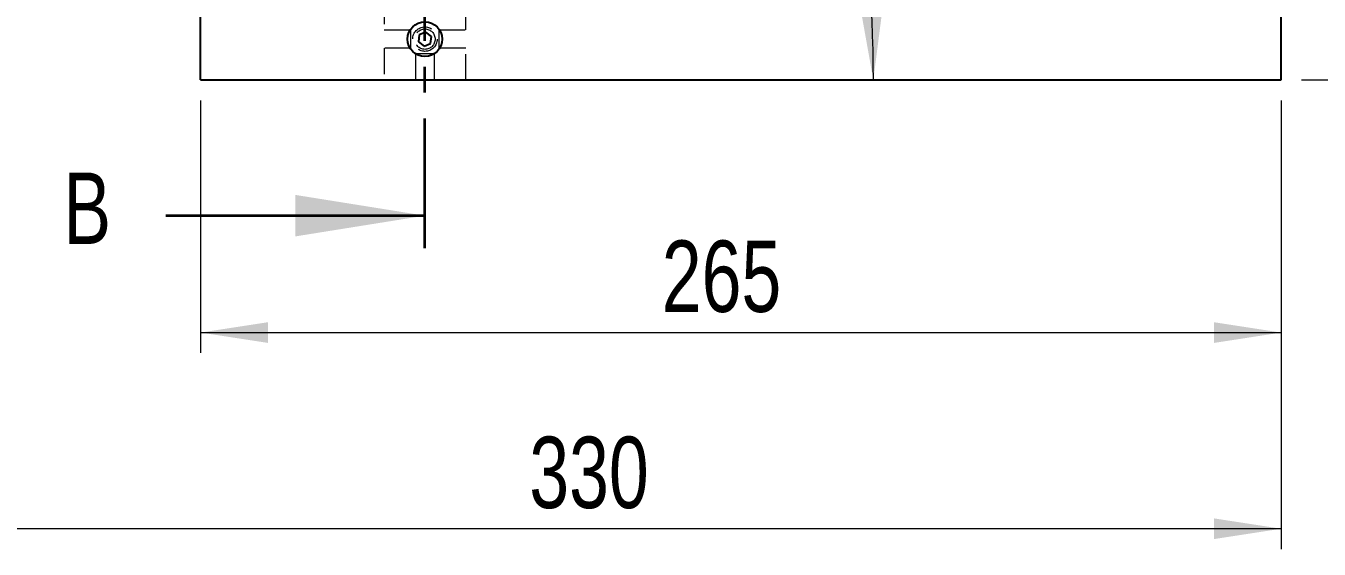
# Model space of a CAD drawing. Header units: millimetres. Extents: x 2 to 418, y 2 to 295.
# Drawn here: x 55.7 to 119.1, y 178.6 to 204.2 of the extents above; entities that cross this region are included whole.
import ezdxf

# ---------------------------------------------------------------- set-up
doc = ezdxf.new("R2010")
doc.units = ezdxf.units.MM
doc.linetypes.add('HIDDEN', pattern=[1.905, 1.27, -0.635])
doc.linetypes.add('PHANTOM', pattern=[12.7, 6.35, -1.27, 1.27, -1.27, 1.27, -1.27])
doc.styles.add('SLDTEXTSTYLE0', font='TXT', dxfattribs={"width": 0.75})
doc.dimstyles.new('SLDDIMSTYLE2', dxfattribs={"dimtxt": 3.5, "dimasz": 3.302, "dimexe": 0, "dimexo": 0.0625, "dimgap": 0.875, "dimtad": 1, "dimlfac": 5, "dimrnd": 1e-09, "dimzin": 12, "dimdsep": 46, "dimtxsty": 'SLDTEXTSTYLE0', "dimsah": 1, "dimcen": 0.09, "dimadec": 0, "dimazin": 3, "dimtfac": 1, "dimtofl": 0, "dimtmove": 0, "dimatfit": 3, "dimfxl": 1, "dimfrac": 2, "dimtolj": 1, "dimtzin": 12, "dimarcsym": 0})
doc.dimstyles.new('SLDDIMSTYLE3', dxfattribs={"dimtxt": 3.5, "dimasz": 3.302, "dimexe": 0, "dimexo": 0.0625, "dimgap": 0.875, "dimtad": 1, "dimdec": 0, "dimlfac": 5, "dimrnd": 1e-09, "dimzin": 12, "dimdsep": 46, "dimtxsty": 'SLDTEXTSTYLE0', "dimsah": 1, "dimcen": 0.09, "dimadec": 0, "dimazin": 3, "dimtfac": 1, "dimtdec": 0, "dimtofl": 0, "dimtmove": 0, "dimatfit": 3, "dimfxl": 1, "dimfrac": 2, "dimtolj": 1, "dimtzin": 12, "dimarcsym": 0})
doc.dimstyles.new('SLDDIMSTYLE4', dxfattribs={"dimtxt": 3.5, "dimasz": 3.302, "dimexe": 0, "dimexo": 0.0625, "dimgap": 0.875, "dimtad": 1, "dimdec": 4, "dimlfac": 5, "dimzin": 12, "dimdsep": 46, "dimtxsty": 'SLDTEXTSTYLE0', "dimsah": 1, "dimcen": 0.09, "dimazin": 3, "dimtfac": 1, "dimtofl": 0, "dimtmove": 0, "dimatfit": 3, "dimfxl": 1, "dimfrac": 2, "dimtolj": 1, "dimtzin": 12, "dimarcsym": 0})

# ---------------------------------------------------------------- blocks, each defined once
blk = doc.blocks.new('_D')
at = {"color": 7, "linetype": 'Continuous', "lineweight": 18}
for p, q in [((64.224, 200.552), (64.224, 188.168)), ((117.224, 200.552), (117.224, 188.168)), ((64.224, 189.168), (117.224, 189.168))]:
    blk.add_line(p, q, dxfattribs=at)
for points in [[(64.224, 189.168), (67.526, 188.66), (67.526, 189.676)], [(117.224, 189.168), (113.922, 189.676), (113.922, 188.66)]]:
    blk.add_solid(points, dxfattribs=at)
at = {"color": 7, "linetype": 'Continuous', "lineweight": 18, "insert": (86.844, 193.68), "char_height": 3.5, "attachment_point": 1, "style": 'SLDTEXTSTYLE0'}
blk.add_mtext('265', dxfattribs=at)
blk = doc.blocks.new('_D_1')
at = {"color": 7, "linetype": 'Continuous', "lineweight": 18}
for p, q in [((84.515, 247.682), (140.979, 247.682)), ((139.979, 201.552), (139.979, 247.682)), ((118.224, 201.552), (140.979, 201.552))]:
    blk.add_line(p, q, dxfattribs=at)
for points in [[(139.979, 247.682), (139.471, 244.38), (140.487, 244.38)], [(139.979, 201.552), (140.487, 204.854), (139.471, 204.854)]]:
    blk.add_solid(points, dxfattribs=at)
at = {"color": 7, "linetype": 'Continuous', "lineweight": 18, "insert": (135.468, 220.738), "char_height": 3.5, "attachment_point": 1, "rotation": 90, "style": 'SLDTEXTSTYLE0'}
blk.add_mtext('231', dxfattribs=at)
blk = doc.blocks.new('_D_2')
at = {"color": 7, "linetype": 'Continuous', "lineweight": 18}
blk.add_arc((30.799, 201.552), 66.419, 0, 20, dxfattribs=at)
for points in [[(93.213, 224.269), (93.783, 220.977), (94.746, 221.301)], [(97.218, 201.552), (97.644, 204.866), (96.628, 204.841)]]:
    blk.add_solid(points, dxfattribs=at)
at = {"color": 7, "linetype": 'Continuous', "lineweight": 18, "insert": (99.753, 218.553), "char_height": 3.5, "attachment_point": 1, "rotation": 281.00948, "style": 'SLDTEXTSTYLE0'}
blk.add_mtext('20°', dxfattribs=at)
blk = doc.blocks.new('_D_3')
at = {"color": 7, "linetype": 'Continuous', "lineweight": 18}
for p, q in [((51.224, 210.552), (51.224, 178.552)), ((117.224, 200.552), (117.224, 178.552)), ((117.224, 179.552), (51.224, 179.552))]:
    blk.add_line(p, q, dxfattribs=at)
for points in [[(51.224, 179.552), (54.526, 179.044), (54.526, 180.06)], [(117.224, 179.552), (113.922, 180.06), (113.922, 179.044)]]:
    blk.add_solid(points, dxfattribs=at)
at = {"color": 7, "linetype": 'Continuous', "lineweight": 18, "insert": (80.344, 184.064), "char_height": 3.5, "attachment_point": 1, "style": 'SLDTEXTSTYLE0'}
blk.add_mtext('330', dxfattribs=at)

msp = doc.modelspace()

# ---------------------------------------------------------------- linework, layer by layer
at = {"color": 7, "linetype": 'Continuous', "lineweight": 25}
for p, q in [((117.223618, 201.552227), (117.223618, 228.368405)), ((64.223619, 201.552227), (64.223619, 213.017478)), ((74.94871, 203.762999), (74.90363, 203.419534)), ((75.268699, 203.895691), (74.94871, 203.762999)), ((75.543608, 203.684919), (75.268699, 203.895691)), ((75.498528, 203.341455), (75.543608, 203.684919)), ((74.90363, 203.419534), (75.178539, 203.208763)), ((75.178539, 203.208763), (75.498528, 203.341455)), ((64.223619, 201.552227), (117.223618, 201.552227))]:
    msp.add_line(p, q, dxfattribs=at)
at = {"color": 7, "linetype": 'HIDDEN', "lineweight": 18}
for p, q in [((73.223619, 205.552227), (73.223619, 204.002227)), ((77.223619, 204.002227), (77.223619, 205.552227)), ((73.223619, 204.002227), (74.523619, 204.002227)), ((74.523619, 204.002227), (74.523619, 203.102227)), ((75.923619, 203.102227), (75.923619, 204.002227)), ((75.923619, 204.002227), (77.223619, 204.002227)), ((74.523619, 203.102227), (73.223619, 203.102227)), ((73.223619, 203.102227), (73.223619, 201.552227)), ((77.223619, 203.102227), (75.923619, 203.102227)), ((77.223619, 201.552227), (77.223619, 203.102227)), ((74.773619, 202.852227), (75.673619, 202.852227)), ((74.773619, 201.552227), (74.773619, 202.852227)), ((75.673619, 202.852227), (75.673619, 201.552227))]:
    msp.add_line(p, q, dxfattribs=at)
at = {"color": 7, "linetype": 'PHANTOM', "lineweight": 35}
msp.add_line((75.223619, 193.311275), (75.223619, 206.017625), dxfattribs=at)
at = {"color": 7, "linetype": 'Continuous', "lineweight": 35}
msp.add_line((62.523619, 194.898775), (75.223619, 194.898775), dxfattribs=at)
at = {"color": 7, "linetype": 'Continuous', "lineweight": 25}
msp.add_circle((75.223619, 203.552227), 0.85, dxfattribs=at)
at = {"color": 7, "linetype": 'HIDDEN', "lineweight": 18}
for radius in [0.6, 0.5]:
    msp.add_circle((75.223619, 203.552227), radius, dxfattribs=at)
at = {"color": 7, "linetype": 'Continuous', "lineweight": 35}
msp.add_solid([(75.223619, 194.898775), (68.873619, 195.914775), (68.873619, 193.882775)], dxfattribs=at)

# ---------------------------------------------------------------- texts
at = {"color": 7, "linetype": 'Continuous', "insert": (57.487911, 197.012319), "char_height": 3.5, "attachment_point": 1, "style": 'SLDTEXTSTYLE0'}
msp.add_mtext('B', dxfattribs=at)

# ---------------------------------------------------------------- dimensions: what is measured, and where the dimension line sits
at = {"color": 7, "linetype": 'Continuous', "lineweight": 18}
dim = msp.add_linear_dim(base=(139.979438, 247.682188), p1=(117.223619, 201.552227), p2=(83.514564, 247.682188), angle=90, dimstyle='SLDDIMSTYLE3', dxfattribs=at)
dim.commit()
dim.dimension.update_dxf_attribs({"geometry": '_D_1', "text_midpoint": (139.979438, 224.617207), "dimtype": 160})
dim = msp.add_angular_dim_2l(base=(96.209266, 213.085769), line1=((90.162429, 223.15864), (107.057926, 229.308098)), line2=((117.223619, 201.552227), (64.223619, 201.552227)), dimstyle='SLDDIMSTYLE4', dxfattribs=at)
dim.commit()
dim.dimension.update_dxf_attribs({"geometry": '_D_2', "text_midpoint": (95.995919, 214.236356), "dimtype": 162})
for base, p1, p2, picture, middle in [((51.223619, 179.552227), (117.223619, 201.552227), (51.223619, 211.552227), '_D_3', (84.223619, 179.552227)), ((117.223619, 189.168179), (64.223619, 201.552227), (117.223619, 201.552227), '_D', (90.723619, 189.168179))]:
    dim = msp.add_linear_dim(base=base, p1=p1, p2=p2, dimstyle='SLDDIMSTYLE2', dxfattribs=at)
    dim.commit()
    dim.dimension.update_dxf_attribs({"geometry": picture, "text_midpoint": middle, "dimtype": 160})

doc.saveas('drawing.dxf')
